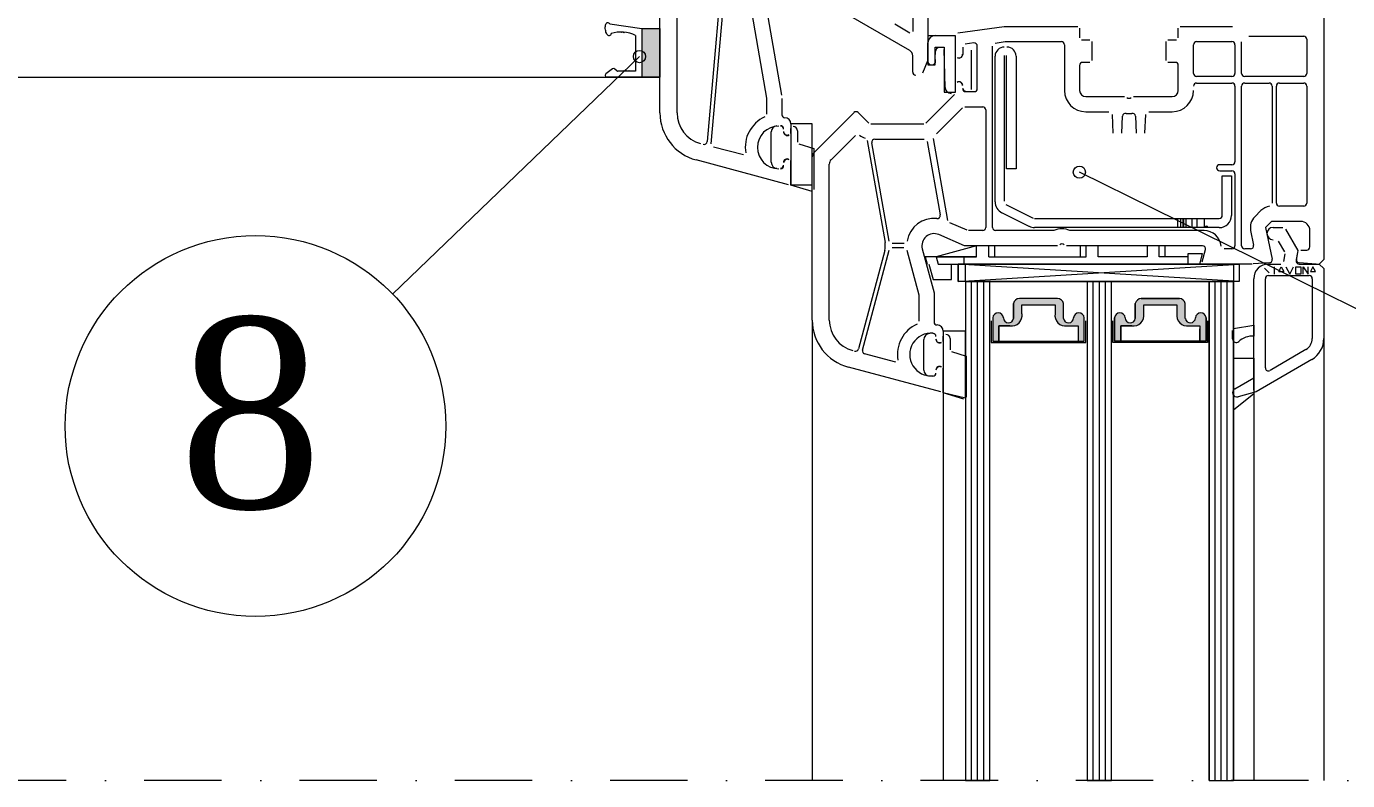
# Model space of a CAD drawing. Header units: millimetres. Extents: x 3821 to 11066, y 2454 to 5594.
# Drawn here: x 8953.3 to 9170.2, y 2983.8 to 3107.6 of the extents above; entities that cross this region are included whole.
import ezdxf

# ---------------------------------------------------------------- set-up
doc = ezdxf.new("R2010")
doc.units = ezdxf.units.MM
doc.linetypes.add('IMPORT-DASHDOT _2_', pattern=[25.4, 12.7, -6.35, 0, -6.35])
for name, color, linetype, lineweight in [('202030346_dwg', 8, 'Continuous', 18), ('A-DETL', 90, 'Continuous', 18), ('A-DETL-GENF', 92, 'Continuous', 18), ('A-DETL-THIN', 151, 'Continuous', 18), ('G-ANNO-TEXT', 231, 'Continuous', 9), ('PROFIL_PLAST', 2, 'Continuous', 18), ('TESNENI', 3, 'Continuous', 18)]:
    doc.layers.add(name, color=color, linetype=linetype, lineweight=lineweight)
doc.styles.add('Times New Roman_3', font='times.ttf', dxfattribs={"height": 31.25})

# ---------------------------------------------------------------- blocks, each defined once
blk = doc.blocks.new('202030346_dwg_A$C07166E81-2087296-Okno _ Nadpraží')
at = {"layer": 'TESNENI'}
blk.add_hatch(color=256, dxfattribs=at).paths.add_polyline_path([(6, 0), (9, 0), (9, 8), (6, 8)])
at = {"layer": 'PROFIL_PLAST'}
for p, q in [((0, 0.34), (0, 0.3)), ((1.23, 1.37), (0.13, 0.59)), ((1.92, 1.07), (1.6, 1.35)), ((6, 0), (6.2, 0))]:
    blk.add_line(p, q, dxfattribs=at)
at = {"layer": 'PROFIL_PLAST', "flags": 128}
for points in [[(0.98, 7.19), (0.93, 7.05), (0.86, 6.94), (0.78, 6.86), (0.68, 6.83), (0.59, 6.83), (0.49, 6.88), (0.39, 6.96), (0.3, 7.08), (0.22, 7.23), (0.14, 7.4), (0.09, 7.6), (0.05, 7.8), (0.03, 8.01), (0.02, 8.21), (0.04, 8.41), (0.07, 8.58), (0.13, 8.73), (0.19, 8.85), (0.27, 8.93), (0.36, 8.98), (0.46, 8.98), (0.56, 8.95), (0.66, 8.87), (0.75, 8.76), (6, 8), (6, 0), (0.3, 0)], [(5, 6.87), (5, 1), (2.11, 1)], [(2.61, 7.43), (2.66, 7.33), (2.71, 7.43)], [(2.91, 7.42), (2.86, 7.32), (2.81, 7.43)], [(3, 7.42), (3.05, 7.31), (3.1, 7.41)], [(3.16, 1), (3.11, 1.1), (3.06, 1)], [(3.26, 1), (3.31, 1.1), (3.36, 1)], [(3.56, 1), (3.51, 1.1), (3.46, 1)], [(3.66, 1), (3.71, 1.1), (3.76, 1)], [(3.96, 1), (3.91, 1.1), (3.86, 1)]]:
    blk.add_lwpolyline(points, dxfattribs=at)
at = {"layer": 'PROFIL_PLAST'}
for centre, radius, start, end in [((2.59, 1.94), 5.49, 63.9329, 106.9746), ((0.3, 0.34), 0.3, 125.1572, 180), ((0.3, 0.3), 0.3, 180, 270), ((1.4, 1.12), 0.3, 49.2443, 125.1572), ((2.11, 1.3), 0.3, 229.2443, 270)]:
    blk.add_arc(centre, radius, start, end, dxfattribs=at)
at = {"layer": 'TESNENI', "flags": 128}
blk.add_lwpolyline([(6, 8), (8.99, 8), (8.99, 0), (6, 0)], dxfattribs=at)

msp = doc.modelspace()

# ---------------------------------------------------------------- hatches: boundary and pattern name
at = {"layer": 'A-DETL-GENF'}
for points in [[(9126.97, 3055.96), (9126.97, 3059.75), (9126.83, 3060.16), (9126.52, 3060.46), (9126.1, 3060.57), (9125.68, 3060.46), (9125.36, 3060.16), (9124.99, 3059.2), (9124.65, 3058.98), (9124.24, 3058.96), (9123.87, 3059.13), (9123.63, 3059.46), (9123.57, 3059.66), (9123.57, 3062.1), (9123.39, 3062.52), (9123.05, 3062.81), (9122.6, 3062.91), (9116.1, 3062.89), (9115.7, 3062.68), (9115.43, 3062.32), (9115.36, 3062.1), (9115.31, 3059.46), (9115.06, 3059.13), (9114.69, 3058.96), (9114.29, 3058.98), (9113.94, 3059.2), (9113.74, 3059.55), (9113.71, 3059.75), (9113.57, 3060.16), (9113.26, 3060.46), (9112.84, 3060.57), (9112.42, 3060.46), (9112.1, 3060.16), (9111.97, 3059.75), (9111.97, 3055.96), (9112.97, 3055.96), (9112.97, 3058.46), (9115.19, 3058.45), (9115.58, 3058.53), (9115.95, 3058.7), (9116.27, 3058.95), (9116.6, 3059.43), (9116.69, 3059.63), (9116.77, 3060.03), (9116.76, 3061.91), (9122.18, 3061.91), (9122.16, 3060.03), (9122.24, 3059.63), (9122.41, 3059.26), (9122.67, 3058.95), (9122.98, 3058.7), (9123.35, 3058.53), (9123.75, 3058.45), (9124.15, 3058.46), (9125.97, 3058.46), (9125.97, 3055.96)], [(9131.97, 3055.96), (9132.97, 3055.96), (9132.97, 3058.46), (9135.19, 3058.45), (9135.58, 3058.53), (9135.95, 3058.7), (9136.27, 3058.95), (9136.52, 3059.26), (9136.69, 3059.63), (9136.77, 3060.03), (9136.76, 3061.91), (9142.18, 3061.91), (9142.16, 3060.03), (9142.24, 3059.63), (9142.41, 3059.26), (9142.67, 3058.95), (9142.98, 3058.7), (9143.35, 3058.53), (9143.75, 3058.45), (9144.15, 3058.46), (9145.97, 3058.46), (9145.97, 3055.96), (9146.97, 3055.96), (9146.97, 3059.75), (9146.83, 3060.16), (9146.52, 3060.46), (9146.1, 3060.57), (9145.68, 3060.46), (9145.36, 3060.16), (9144.99, 3059.2), (9144.65, 3058.98), (9144.24, 3058.96), (9143.87, 3059.13), (9143.63, 3059.46), (9143.57, 3059.66), (9143.57, 3062.1), (9143.39, 3062.52), (9143.05, 3062.81), (9142.6, 3062.91), (9136.1, 3062.89), (9135.7, 3062.68), (9135.43, 3062.32), (9135.36, 3062.1), (9135.31, 3059.46), (9135.06, 3059.13), (9134.69, 3058.96), (9134.29, 3058.98), (9133.94, 3059.2), (9133.74, 3059.55), (9133.71, 3059.75), (9133.57, 3060.16), (9133.26, 3060.46), (9132.84, 3060.57), (9132.42, 3060.46), (9132.1, 3060.16), (9131.97, 3059.75)]]:
    msp.add_hatch(color=3, dxfattribs=at).paths.add_polyline_path(points)

# ---------------------------------------------------------------- linework, layer by layer
at = {"layer": 'A-DETL'}
for p, q in [((9057.32, 3093.4), (9057.32, 3165.09)), ((9057.32, 3093.4), (9057.32, 3165.09)), ((9057.32, 3099.24), (9057.32, 3129.24)), ((9166.32, 3124.59), (9166.32, 3069.34)), ((9166.32, 3124.59), (9166.32, 3069.34)), ((9098.82, 3121.39), (9098.82, 3106.77)), ((9101.32, 3121.59), (9101.32, 3102.18)), ((9101.32, 3121.59), (9101.32, 3102.18)), ((9060.12, 3093.4), (9060.12, 3117.72)), ((9067.3, 3114.11), (9065.07, 3088.69)), ((9065.74, 3088.33), (9067.92, 3113.26)), ((9098.32, 3103.65), (9079.62, 3114.45)), ((9098.32, 3103.65), (9079.62, 3114.45)), ((9072.38, 3109.69), (9074.82, 3095.81)), ((9074.84, 3110.12), (9077.28, 3096.29)), ((9074.84, 3110.12), (9077.28, 3096.29)), ((9098.37, 3106.51), (9095.87, 3107.95)), ((9106.25, 3106.52), (9113.82, 3107.59)), ((9106.25, 3106.52), (9113.82, 3107.59)), ((9113.82, 3107.59), (9125.92, 3107.59)), ((9126.22, 3107.29), (9126.22, 3105.69)), ((9126.22, 3107.29), (9126.22, 3105.69)), ((9142.42, 3105.69), (9142.42, 3107.29)), ((9142.42, 3105.69), (9142.42, 3107.29)), ((9142.72, 3107.59), (9151.32, 3107.59)), ((9142.72, 3107.59), (9151.32, 3107.59)), ((9105.82, 3106.03), (9101.32, 3106.03)), ((9101.32, 3106.03), (9101.32, 3101.28)), ((9101.32, 3102.07), (9101.32, 3104.91)), ((9102.52, 3106.11), (9105.5, 3106.11)), ((9102.52, 3101.28), (9102.52, 3104.18)), ((9102.52, 3104.18), (9104, 3104.18)), ((9104, 3104.18), (9104, 3096.8)), ((9105.8, 3105.81), (9105.8, 3102.67)), ((9105.82, 3102.64), (9105.82, 3106.03)), ((9105.82, 3096.8), (9105.82, 3106.03)), ((9105.82, 3102.64), (9105.82, 3106.03)), ((9107.02, 3104.18), (9107.02, 3102.99)), ((9107.02, 3104.18), (9107.02, 3102.99)), ((9108.85, 3104.87), (9107.45, 3104.68)), ((9108.85, 3104.87), (9107.45, 3104.68)), ((9109.42, 3097.39), (9109.42, 3104.38)), ((9109.42, 3097.39), (9109.42, 3104.38)), ((9111.92, 3074.59), (9111.92, 3104.36)), ((9112.35, 3104.86), (9114, 3105.09)), ((9114, 3105.09), (9123.22, 3105.09)), ((9123.72, 3104.59), (9123.72, 3097.09)), ((9126.52, 3105.39), (9127.92, 3105.39)), ((9126.52, 3105.39), (9127.92, 3105.39)), ((9128.22, 3105.09), (9128.22, 3101.99)), ((9128.22, 3105.09), (9128.22, 3101.99)), ((9140.42, 3101.99), (9140.42, 3105.09)), ((9140.42, 3101.99), (9140.42, 3105.09)), ((9140.72, 3105.39), (9142.12, 3105.39)), ((9140.72, 3105.39), (9142.12, 3105.39)), ((9144.92, 3099.89), (9144.92, 3104.59)), ((9145.42, 3105.09), (9151.22, 3105.09)), ((9151.72, 3104.59), (9151.72, 3099.89)), ((9152.82, 3099.89), (9152.82, 3105.06)), ((9154.02, 3105.99), (9163.02, 3105.99)), ((9163.52, 3105.49), (9163.52, 3099.89)), ((9013.43, 3063.67), (9053.97, 3102.64)), ((9098.82, 3100.09), (9098.82, 3102.79)), ((9098.82, 3100.09), (9098.82, 3102.79)), ((9101.32, 3102.07), (9100.45, 3099.9)), ((9101.32, 3102.07), (9100.45, 3099.9)), ((9102.52, 3103.42), (9102.43, 3102.46)), ((9104.13, 3097.58), (9104, 3103.79)), ((9108.42, 3103.69), (9108.42, 3097.25)), ((9112.35, 3078.8), (9112.35, 3102.71)), ((9113.85, 3102.83), (9113.85, 3078.93)), ((9114.2, 3084.21), (9114.2, 3102.81)), ((9115.78, 3102.71), (9115.78, 3084.21)), ((9101.32, 3101.28), (9102.52, 3101.28)), ((9126.22, 3101.19), (9126.22, 3097.09)), ((9126.22, 3101.19), (9126.22, 3097.09)), ((9127.92, 3101.69), (9126.72, 3101.69)), ((9127.92, 3101.69), (9126.72, 3101.69)), ((9141.92, 3101.69), (9140.72, 3101.69)), ((9141.92, 3101.69), (9140.72, 3101.69)), ((9142.42, 3097.09), (9142.42, 3101.19)), ((9142.42, 3097.09), (9142.42, 3101.19)), ((8757.32, 3099.24), (9057.32, 3099.24)), ((8762.22, 3099.24), (9048.62, 3099.24)), ((9105.8, 3098.26), (9105.8, 3096.8)), ((9105.82, 3096.8), (9105.82, 3098.23)), ((9105.82, 3096.8), (9105.82, 3098.23)), ((9151.22, 3099.39), (9145.42, 3099.39)), ((9145.42, 3098.29), (9151.22, 3098.29)), ((9151.72, 3097.79), (9151.72, 3085.39)), ((9152.82, 3071.59), (9152.82, 3097.79)), ((9163.02, 3099.39), (9153.32, 3099.39)), ((9153.32, 3098.29), (9157.32, 3098.29)), ((9157.82, 3097.79), (9157.82, 3078.56)), ((9158.52, 3078.59), (9158.52, 3097.79)), ((9159.02, 3098.29), (9163.02, 3098.29)), ((9163.52, 3097.79), (9163.52, 3078.59)), ((9074.82, 3095.81), (9074.82, 3093.19)), ((9077.32, 3095.77), (9077.32, 3093.09)), ((9077.32, 3095.77), (9077.32, 3093.09)), ((9100.97, 3091.73), (9105.68, 3096.44)), ((9100.97, 3091.73), (9105.68, 3096.44)), ((9104, 3096.8), (9105.82, 3096.8)), ((9107.52, 3096.89), (9108.92, 3096.89)), ((9107.52, 3096.89), (9108.92, 3096.89)), ((9127.22, 3096.09), (9133.61, 3096.09)), ((9127.22, 3096.09), (9133.61, 3096.09)), ((9135.04, 3096.09), (9141.42, 3096.09)), ((9135.04, 3096.09), (9141.42, 3096.09)), ((9082.62, 3086.88), (9089.18, 3093.44)), ((9082.62, 3086.88), (9089.18, 3093.44)), ((9089.88, 3093.44), (9091.59, 3091.73)), ((9089.88, 3093.44), (9091.59, 3091.73)), ((9102.74, 3089.97), (9107.01, 3094.24)), ((9107.37, 3094.39), (9110.32, 3094.39)), ((9110.82, 3093.89), (9110.82, 3074.59)), ((9127.22, 3093.59), (9131.04, 3093.59)), ((9131.54, 3093.11), (9131.7, 3090.06)), ((9136.95, 3090.06), (9137.11, 3093.11)), ((9137.61, 3093.59), (9141.42, 3093.59)), ((9078.82, 3091.59), (9078.82, 3089.94)), ((9082.32, 3091.59), (9078.82, 3091.59)), ((9078.82, 3091.59), (9078.82, 3081.6)), ((9078.82, 3091.59), (9078.82, 3089.94)), ((9082.32, 3081.6), (9082.32, 3091.59)), ((9091.94, 3091.59), (9100.62, 3091.59)), ((9091.94, 3091.59), (9100.62, 3091.59)), ((9133.13, 3090.06), (9133.27, 3092.86)), ((9135.37, 3092.86), (9135.52, 3090.06)), ((9075.59, 3085.3), (9075.59, 3090.29)), ((9078.79, 3090), (9078.79, 3090.85)), ((9079.89, 3090.45), (9079.89, 3088.6)), ((9085.42, 3085.72), (9089.4, 3089.71)), ((9091.32, 3088.86), (9094.28, 3072.11)), ((9092.59, 3089.09), (9100.72, 3089.09)), ((9104.61, 3075.75), (9102.23, 3089.21)), ((9071.03, 3086.49), (9066.11, 3087.8)), ((9080.12, 3088.31), (9082.56, 3087.58)), ((9082.56, 3087.58), (9082.56, 3080.82)), ((9094.95, 3072.35), (9092.1, 3088.5)), ((9101.21, 3088.68), (9103.33, 3076.65)), ((9078.45, 3081.6), (9063.25, 3085.67)), ((9078.45, 3081.6), (9063.25, 3085.67)), ((9078.79, 3081.55), (9078.79, 3085.59)), ((9078.82, 3085.53), (9078.82, 3081.89)), ((9078.82, 3085.53), (9078.82, 3081.89)), ((9082.32, 3059.4), (9082.32, 3086.17)), ((9082.32, 3059.4), (9082.32, 3086.17)), ((9085.12, 3059.4), (9085.12, 3085.01)), ((9151.22, 3084.89), (9149.22, 3084.89)), ((9115.78, 3084.21), (9114.2, 3084.21)), ((9215.38, 3039.7), (9126.18, 3083.67)), ((9149.22, 3083.89), (9151.22, 3083.89)), ((9149.65, 3076.57), (9149.65, 3083.07)), ((9149.65, 3083.07), (9151.15, 3083.07)), ((9151.15, 3083.07), (9151.15, 3076.57)), ((9151.72, 3083.39), (9151.72, 3071.59)), ((9082.32, 3080.49), (9078.79, 3081.55)), ((9078.82, 3081.6), (9082.32, 3081.6)), ((9114.13, 3078.36), (9118.6, 3076.12)), ((9163.02, 3078.09), (9159.02, 3078.09)), ((9117.93, 3074.78), (9113.46, 3077.01)), ((9118.82, 3076.07), (9149.15, 3076.07)), ((9142.33, 3074.57), (9142.33, 3076.07)), ((9142.83, 3074.57), (9142.83, 3076.07)), ((9143.15, 3076.07), (9143.15, 3074.57)), ((9143.34, 3074.57), (9143.34, 3076.07)), ((9143.66, 3076.07), (9143.66, 3074.57)), ((9144.67, 3076.07), (9144.67, 3074.55)), ((9145.53, 3074.57), (9145.53, 3076.07)), ((9146.7, 3074.57), (9146.7, 3076.07)), ((9155.98, 3077.36), (9154.98, 3076.36)), ((9107.75, 3074.13), (9104.9, 3075.37)), ((9110.32, 3074.09), (9107.95, 3074.09)), ((9122.02, 3074.09), (9112.42, 3074.09)), ((9149.15, 3074.57), (9118.82, 3074.57)), ((9146.65, 3074.09), (9124.63, 3074.09)), ((9154.3, 3074.09), (9154.79, 3071.69)), ((9157.75, 3075.59), (9156.75, 3074.59)), ((9157.75, 3075.59), (9156.75, 3074.59)), ((9156.75, 3074.59), (9157.81, 3069.37)), ((9156.75, 3074.59), (9157.81, 3069.37)), ((9162.52, 3075.59), (9157.75, 3075.59)), ((9162.52, 3075.59), (9157.75, 3075.59)), ((9157.97, 3074.59), (9159.59, 3074.59)), ((9157.97, 3074.59), (9159.59, 3074.59)), ((9160.02, 3074.34), (9162.07, 3070.79)), ((9160.02, 3074.34), (9162.07, 3070.79)), ((9164.02, 3071.39), (9164.02, 3074.09)), ((9164.02, 3071.39), (9164.02, 3074.09)), ((9097.4, 3071.94), (9095.44, 3071.94)), ((9109.29, 3071.59), (9102.69, 3069.79)), ((9107.32, 3071.59), (9103.12, 3073.42)), ((9107.32, 3071.59), (9103.12, 3073.42)), ((9122.61, 3071.59), (9107.32, 3071.59)), ((9122.61, 3071.59), (9107.32, 3071.59)), ((9112.29, 3071.59), (9109.29, 3071.59)), ((9109.29, 3069.79), (9109.29, 3071.59)), ((9111.29, 3069.79), (9111.29, 3071.59)), ((9112.29, 3069.79), (9112.29, 3071.59)), ((9146.38, 3071.59), (9124.04, 3071.59)), ((9146.38, 3071.59), (9124.04, 3071.59)), ((9129.29, 3071.59), (9126.29, 3071.59)), ((9126.29, 3071.59), (9126.29, 3069.79)), ((9127.29, 3069.79), (9127.29, 3071.59)), ((9129.29, 3069.79), (9129.29, 3071.59)), ((9140.29, 3071.59), (9137.29, 3071.59)), ((9137.29, 3071.59), (9137.29, 3069.79)), ((9139.29, 3069.79), (9139.29, 3071.59)), ((9140.29, 3069.79), (9140.29, 3071.59)), ((9159.89, 3070.58), (9158.87, 3072.34)), ((9159.89, 3070.58), (9158.87, 3072.34)), ((9094.22, 3070.81), (9089.89, 3054.65)), ((9090.57, 3054.47), (9094.96, 3070.87)), ((9097.37, 3071.24), (9095.44, 3071.24)), ((9097.86, 3070.87), (9099.82, 3063.53)), ((9100.39, 3071.07), (9102.32, 3063.86)), ((9100.39, 3071.07), (9102.32, 3063.86)), ((9102.71, 3069.79), (9100.84, 3069.79)), ((9100.84, 3069.79), (9101.18, 3068.59)), ((9102.69, 3069.79), (9102.97, 3068.59)), ((9102.69, 3069.79), (9109.29, 3069.79)), ((9109.29, 3069.79), (9102.69, 3069.79)), ((9107.29, 3068.59), (9107.29, 3069.79)), ((9111.29, 3069.79), (9127.29, 3069.79)), ((9137.29, 3069.79), (9129.29, 3069.79)), ((9143.99, 3069.79), (9139.29, 3069.79)), ((9146.39, 3070.29), (9143.99, 3070.29)), ((9143.99, 3070.29), (9143.99, 3068.59)), ((9145.93, 3068.59), (9146.39, 3070.29)), ((9146.33, 3068.97), (9146.87, 3070.96)), ((9146.33, 3068.97), (9146.87, 3070.96)), ((9151.22, 3071.09), (9149.93, 3071.09)), ((9154.3, 3071.09), (9153.32, 3071.09)), ((9159.73, 3069), (9159.95, 3070.24)), ((9159.73, 3069), (9159.95, 3070.24)), ((9162.07, 3070.79), (9161.79, 3069.18)), ((9162.07, 3070.79), (9161.79, 3069.18)), ((9161.83, 3069.36), (9162.03, 3070.48)), ((9161.83, 3069.36), (9162.03, 3070.48)), ((9162.52, 3070.89), (9163.52, 3070.89)), ((9162.52, 3070.89), (9163.52, 3070.89)), ((9166.32, 3069.34), (9165.57, 3068.59)), ((9166.32, 3069.34), (9165.57, 3068.59)), ((9101.47, 3068.59), (9102.15, 3066.03)), ((9102.97, 3068.59), (9145.93, 3068.59)), ((9105.2, 3066.03), (9105.2, 3068.59)), ((9106.28, 3065.7), (9106.28, 3068.59)), ((9106.28, 3068.59), (9106.28, 3065.7)), ((9106.28, 3065.7), (9152.44, 3068.59)), ((9152.44, 3065.7), (9106.28, 3068.59)), ((9106.28, 3068.59), (9152.44, 3068.59)), ((9152.44, 3068.59), (9106.28, 3068.59)), ((9107.47, 3065.7), (9107.47, 3068.59)), ((9107.47, 3068.59), (9151.47, 3068.59)), ((9154.53, 3068.59), (9146.62, 3068.59)), ((9154.53, 3068.59), (9146.62, 3068.59)), ((9151.47, 3068.59), (9151.47, 3065.7)), ((9152.44, 3068.59), (9152.44, 3065.7)), ((9157.36, 3068.77), (9154.73, 3068.6)), ((9157.36, 3068.77), (9154.73, 3068.6)), ((9156.55, 3067.93), (9157.34, 3067.14)), ((9157.22, 3068.59), (9159.23, 3068.59)), ((9157.22, 3068.59), (9159.23, 3068.59)), ((9158.14, 3068.13), (9158.14, 3066.95)), ((9158.93, 3067.34), (9159.33, 3068.13)), ((9158.93, 3067.34), (9159.73, 3067.34)), ((9159.33, 3068.13), (9159.73, 3067.34)), ((9160.1, 3068.13), (9160.71, 3066.95)), ((9160.71, 3066.95), (9161.33, 3068.13)), ((9161.73, 3068.13), (9162.54, 3068.13)), ((9161.73, 3066.95), (9161.73, 3068.13)), ((9162.28, 3068.59), (9165.57, 3068.59)), ((9162.28, 3068.59), (9165.57, 3068.59)), ((9165.07, 3068.59), (9162.29, 3068.77)), ((9165.07, 3068.59), (9162.29, 3068.77)), ((9162.54, 3068.13), (9162.54, 3066.95)), ((9162.93, 3066.95), (9162.93, 3068.13)), ((9162.93, 3068.13), (9163.73, 3066.95)), ((9163.73, 3066.95), (9163.73, 3068.13)), ((9164.53, 3068.13), (9164.13, 3067.34)), ((9164.13, 3067.34), (9164.93, 3067.34)), ((9164.93, 3067.34), (9164.53, 3068.13)), ((9165.57, 3068.59), (9166.32, 3067.84)), ((9165.57, 3068.59), (9166.32, 3067.84)), ((9166.32, 3067.84), (9166.32, 3056.38)), ((9166.32, 3067.84), (9166.32, 3056.38)), ((9102.15, 3066.03), (9105.2, 3066.03)), ((9152.44, 3065.7), (9106.28, 3065.7)), ((9151.47, 3065.7), (9107.47, 3065.7)), ((9107.47, 3065.7), (9107.47, 2983.82)), ((9111.47, 3065.7), (9107.47, 3065.7)), ((9107.47, 3065.7), (9151.47, 3065.7)), ((9107.47, 3065.7), (9107.47, 2983.82)), ((9108.47, 2983.82), (9108.47, 3065.7)), ((9109.47, 2983.82), (9109.47, 3065.7)), ((9110.47, 2983.82), (9110.47, 3065.7)), ((9111.47, 2983.82), (9111.47, 3065.7)), ((9111.47, 3065.7), (9127.47, 3065.7)), ((9111.47, 2983.82), (9111.47, 3065.7)), ((9127.47, 3065.7), (9127.47, 2983.82)), ((9131.47, 3065.7), (9127.47, 3065.7)), ((9127.47, 3065.7), (9127.47, 2983.82)), ((9128.47, 2983.82), (9128.47, 3065.7)), ((9129.47, 2983.82), (9129.47, 3065.7)), ((9130.47, 2983.82), (9130.47, 3065.7)), ((9131.47, 2983.82), (9131.47, 3065.7)), ((9147.47, 3065.7), (9131.47, 3065.7)), ((9131.47, 2983.82), (9131.47, 3065.7)), ((9147.47, 3065.7), (9147.47, 2983.82)), ((9151.47, 3065.7), (9147.47, 3065.7)), ((9147.47, 2983.82), (9147.47, 3065.7)), ((9148.47, 2983.82), (9148.47, 3065.7)), ((9149.47, 2983.82), (9149.47, 3065.7)), ((9150.47, 2983.82), (9150.47, 3065.7)), ((9151.47, 2983.82), (9151.47, 3065.7)), ((9151.47, 3065.7), (9151.47, 2983.82)), ((9154.82, 3047.89), (9154.82, 3066.19)), ((9154.82, 3047.89), (9154.82, 3066.19)), ((9156.72, 3051.55), (9156.72, 3066.19)), ((9157.23, 3066.69), (9163.92, 3066.69)), ((9162.54, 3066.95), (9161.73, 3066.95)), ((9164.42, 3066.19), (9164.42, 3056.38)), ((9099.82, 3063.53), (9099.82, 3059.19)), ((9102.32, 3063.86), (9102.32, 3059.09)), ((9102.32, 3063.86), (9102.32, 3059.09)), ((9122.6, 3062.91), (9116.33, 3062.91)), ((9136.33, 3062.91), (9142.6, 3062.91)), ((9115.36, 3059.66), (9115.36, 3062.1)), ((9116.76, 3060.43), (9116.76, 3061.91)), ((9116.76, 3061.91), (9122.18, 3061.91)), ((9122.18, 3061.91), (9122.18, 3060.43)), ((9123.57, 3059.66), (9123.57, 3062.1)), ((9135.36, 3059.66), (9135.36, 3062.1)), ((9136.76, 3060.43), (9136.76, 3061.91)), ((9136.76, 3061.91), (9142.18, 3061.91)), ((9142.18, 3061.91), (9142.18, 3060.43)), ((9143.57, 3059.66), (9143.57, 3062.1)), ((9082.32, 3059.4), (9082.32, 2983.82)), ((9111.69, 3059.25), (9111.69, 3055.7)), ((9111.97, 3059.75), (9111.97, 3055.96)), ((9114.78, 3058.46), (9112.97, 3058.46)), ((9112.97, 3058.46), (9112.97, 3055.96)), ((9124.15, 3058.46), (9125.97, 3058.46)), ((9125.97, 3058.46), (9125.97, 3055.96)), ((9126.97, 3055.96), (9126.97, 3059.75)), ((9127.24, 3055.7), (9127.24, 3059.25)), ((9131.69, 3055.7), (9131.69, 3059.25)), ((9131.97, 3055.96), (9131.97, 3059.75)), ((9134.78, 3058.46), (9132.97, 3058.46)), ((9132.97, 3058.46), (9132.97, 3055.96)), ((9144.15, 3058.46), (9145.97, 3058.46)), ((9145.97, 3058.46), (9145.97, 3055.96)), ((9146.97, 3059.75), (9146.97, 3055.96)), ((9147.24, 3059.25), (9147.24, 3055.7)), ((9151.47, 3057.99), (9154.83, 3058.58)), ((9154.83, 3058.58), (9154.83, 3056.78)), ((9103.82, 3057.59), (9103.82, 3055.94)), ((9107.47, 3057.59), (9103.82, 3057.59)), ((9103.82, 3057.59), (9103.82, 3047.51)), ((9103.82, 3057.59), (9103.82, 3055.94)), ((9103.84, 3055.9), (9103.84, 3056.75)), ((9104.94, 3056.35), (9104.94, 3054.5)), ((9107.47, 3046.62), (9107.47, 3057.59)), ((9112.97, 3055.96), (9112.97, 3057.96)), ((9145.97, 3055.96), (9145.97, 3057.96)), ((9151.33, 3056.3), (9151.33, 3057.71)), ((9166.32, 3056.38), (9166.32, 2983.82)), ((9100.64, 3051.2), (9100.64, 3056.19)), ((9105.17, 3054.21), (9107.61, 3053.48)), ((9111.69, 3055.7), (9127.24, 3055.7)), ((9111.97, 3055.96), (9126.97, 3055.96)), ((9147.24, 3055.7), (9131.69, 3055.7)), ((9146.97, 3055.96), (9131.97, 3055.96)), ((9163.38, 3054.57), (9157.48, 3051.12)), ((9096.03, 3052.49), (9090.92, 3053.85)), ((9107.61, 3053.48), (9107.61, 3046.72)), ((9151.47, 3044.62), (9151.47, 3053.13)), ((9151.47, 3053.13), (9154.82, 3053.13)), ((9154.82, 3053.13), (9154.82, 3047.27)), ((9164.34, 3052.93), (9155.23, 3047.6)), ((9164.34, 3052.93), (9155.23, 3047.6)), ((9103.45, 3047.6), (9088.25, 3051.67)), ((9103.45, 3047.6), (9088.25, 3051.67)), ((9103.82, 3051.53), (9103.82, 3047.89)), ((9103.82, 3051.53), (9103.82, 3047.89)), ((9103.84, 3047.45), (9103.84, 3051.49)), ((9151.69, 3048.11), (9154.82, 3049.89)), ((9154.83, 3049.84), (9154.83, 3047.89)), ((9103.82, 3047.89), (9103.82, 2983.82)), ((9155.23, 3047.6), (9152.23, 3046.8)), ((9103.82, 3047.51), (9107.47, 3046.62)), ((9107.22, 3046.43), (9103.84, 3047.45)), ((9154.82, 3047.27), (9151.47, 3044.62)), ((9154.83, 3047.5), (9154.83, 2983.82)), ((9107.47, 2983.82), (9111.47, 2983.82)), ((9127.47, 2983.82), (9131.47, 2983.82)), ((9147.47, 2983.82), (9151.47, 2983.82))]:
    msp.add_line(p, q, dxfattribs=at)
at = {"layer": 'A-DETL', "linetype": 'IMPORT-DASHDOT _2_'}
msp.add_line((9342.32, 2983.82), (8707.32, 2983.82), dxfattribs=at)
at = {"layer": 'A-DETL'}
for centre, radius in [((9053.97, 3102.64), 1), ((9126.18, 3083.67), 1), ((9147.03, 3074.72), 0.157), ((8990.91, 3042.01), 31.25)]:
    msp.add_circle(centre, radius, dxfattribs=at)
for centre, radius, start, end in [((9102.52, 3104.91), 1.2, 90, 180), ((9103.31, 3103.35), 0.8, 95.0112, 174.9595), ((9108.92, 3104.38), 0.5, 0, 97.9824), ((9108.92, 3104.38), 0.5, 0, 97.9824), ((9113.85, 3102.71), 1.5, 90, 180), ((9114.28, 3102.71), 1.5, 0, 90), ((9123.22, 3104.59), 0.5, 0, 90), ((9145.42, 3104.59), 0.5, 90, 180), ((9151.22, 3104.59), 0.5, 0, 90), ((9163.02, 3105.49), 0.5, 0, 90), ((9097.82, 3102.79), 1, 0, 60), ((9097.82, 3102.79), 1, 0, 60), ((9101.95, 3101.91), 0.639, 189.3739, 27.0196), ((9106.4, 3103.02), 0.6, 240, 0), ((9106.42, 3102.99), 0.6, 240, 0), ((9106.42, 3102.99), 0.6, 240, 0), ((9099.32, 3100.09), 0.5, 180, 270), ((9099.32, 3100.09), 0.5, 180, 270), ((9126.72, 3101.19), 0.5, 90, 180), ((9126.72, 3101.19), 0.5, 90, 180), ((9141.92, 3101.19), 0.5, 0, 90), ((9141.92, 3101.19), 0.5, 0, 90), ((9145.42, 3099.89), 0.5, 180, 270), ((9151.22, 3099.89), 0.5, 270, 0), ((9153.32, 3099.89), 0.5, 180, 270), ((9163.02, 3099.89), 0.5, 270, 0), ((9105.13, 3097.6), 1, 181.2449, 270), ((9106.4, 3097.92), 0.6, 360, 120), ((9106.42, 3097.89), 0.6, 0, 120), ((9106.42, 3097.89), 0.6, 0, 120), ((9107.5, 3097.47), 0.5, 180, 270), ((9145.42, 3097.79), 0.5, 90, 180), ((9151.22, 3097.79), 0.5, 0, 90), ((9153.32, 3097.79), 0.5, 90, 180), ((9157.32, 3097.79), 0.5, 0, 90), ((9159.02, 3097.79), 0.5, 90, 180), ((9163.02, 3097.79), 0.5, 0, 90), ((9107.52, 3097.39), 0.5, 180, 270), ((9107.52, 3097.39), 0.5, 180, 270), ((9108.92, 3097.39), 0.5, 270, 0), ((9108.92, 3097.39), 0.5, 270, 0), ((9127.22, 3097.09), 3.5, 180, 270), ((9127.22, 3097.09), 1, 180, 270), ((9127.22, 3097.09), 1, 180, 270), ((9134.32, 3096.29), 0.5, 224.427, 315.573), ((9134.32, 3096.29), 0.5, 224.427, 315.573), ((9141.42, 3097.09), 1, 270, 0), ((9141.42, 3097.09), 1, 270, 0), ((9141.42, 3097.09), 3.5, 270, 0), ((9065.32, 3093.4), 8, 180, 255), ((9065.32, 3093.4), 8, 180, 255), ((9065.32, 3093.4), 5.2, 180, 255), ((9089.53, 3093.09), 0.5, 45, 135), ((9089.53, 3093.09), 0.5, 45, 135), ((9110.32, 3093.89), 0.5, 0, 90), ((9133.77, 3092.83), 0.5, 81.4581, 177), ((9134.32, 3096.49), 3.2, 261.4581, 278.5419), ((9134.87, 3092.83), 0.5, 3, 98.5419), ((9076.82, 3087.74), 5.5, 114.6243, 189.5592), ((9076.82, 3087.74), 3.5, 90, 270), ((9076.82, 3087.74), 3.5, 90, 270), ((9076.59, 3090.29), 1, 94.5886, 180), ((9077.09, 3090.8), 0.5, 0, 90), ((9077.12, 3090.74), 0.5, 0, 90), ((9077.12, 3090.74), 0.5, 0, 90), ((9077.82, 3093.09), 0.5, 180, 270), ((9077.82, 3093.09), 0.5, 180, 270), ((9077.82, 3091.59), 1, 0, 90), ((9077.82, 3091.59), 1, 0, 90), ((9079.19, 3090.45), 0.7, 360, 90), ((9078.19, 3090.35), 0.6, 180, 300), ((9078.22, 3090.29), 0.6, 180, 300), ((9078.22, 3090.29), 0.6, 180, 300), ((9091.94, 3092.09), 3, 231.3283, 251.4699), ((9092.59, 3088.59), 0.5, 90, 190), ((9064.57, 3088.73), 0.5, 255, 355), ((9083.32, 3086.17), 1, 135, 180), ((9083.32, 3086.17), 1, 135, 180), ((9076.59, 3085.3), 1, 180, 265.4114), ((9077.09, 3084.8), 0.5, 270, 0), ((9077.12, 3084.74), 0.5, 270, 0), ((9077.12, 3084.74), 0.5, 270, 0), ((9078.19, 3085.25), 0.6, 60, 180), ((9078.22, 3085.19), 0.6, 60, 180), ((9078.22, 3085.19), 0.6, 60, 180), ((9086.12, 3085.01), 1, 135, 180), ((9149.22, 3084.39), 0.5, 90, 180), ((9151.22, 3085.39), 0.5, 270, 0), ((9149.22, 3084.39), 0.5, 180, 270), ((9151.22, 3083.39), 0.5, 0, 90), ((9114.35, 3078.8), 2, 180, 243.4349), ((9157.75, 3075.59), 2.5, 98.1989, 135), ((9159.02, 3078.59), 0.5, 180, 270), ((9163.02, 3078.59), 0.5, 270, 0), ((9102.32, 3071.59), 4.5, 84.099, 170.2122), ((9102.84, 3076.56), 0.5, 264.099, 10), ((9149.15, 3076.57), 0.5, 270, 0), ((9149.15, 3076.57), 2, 270, 0), ((9156.75, 3074.59), 2.5, 135, 191.5), ((9102.32, 3071.59), 2, 66.4218, 195), ((9102.32, 3071.59), 2, 66.4218, 195), ((9110.32, 3074.59), 0.5, 270, 0), ((9112.42, 3074.59), 0.5, 180, 270), ((9118.82, 3076.57), 2, 243.4349, 270), ((9123.32, 3071.39), 3, 64.1581, 115.8419), ((9146.65, 3071.29), 2.8, 5.2159, 90), ((9157.97, 3073.59), 1, 90, 270), ((9157.97, 3073.59), 1, 90, 270), ((9162.52, 3074.09), 1.5, 0, 90), ((9162.52, 3074.09), 1.5, 0, 90), ((9091.32, 3071.59), 3, 345, 10), ((9123.32, 3071.39), 0.5, 44.427, 135.573), ((9123.32, 3071.39), 0.5, 44.427, 135.573), ((9146.38, 3071.09), 0.5, 345, 90), ((9146.38, 3071.09), 0.5, 345, 90), ((9151.22, 3071.59), 0.5, 270, 0), ((9153.32, 3071.59), 0.5, 180, 270), ((9154.3, 3071.59), 0.5, 270, 11.5), ((9157.32, 3069.27), 0.5, 273.8, 11.5), ((9157.32, 3069.27), 0.5, 273.8, 11.5), ((9162.32, 3069.27), 0.5, 170, 266.2), ((9162.32, 3069.27), 0.5, 170, 266.2), ((9163.52, 3071.39), 0.5, 270, 0), ((9163.52, 3071.39), 0.5, 270, 0), ((9157.22, 3066.19), 2.4, 90, 180), ((9157.22, 3066.19), 2.4, 90, 180), ((9162.28, 3069.09), 0.5, 170, 270), ((9162.28, 3069.09), 0.5, 170, 270), ((9157.22, 3066.19), 0.5, 90, 180), ((9163.92, 3066.19), 0.5, 0, 90), ((9116.33, 3061.93), 0.986, 90, 169.75), ((9122.6, 3061.93), 0.986, 10.25, 90), ((9136.33, 3061.93), 0.986, 90, 169.75), ((9142.6, 3061.93), 0.986, 10.25, 90), ((9090.32, 3059.4), 8, 180, 255), ((9090.32, 3059.4), 8, 180, 255), ((9090.32, 3059.4), 5.2, 180, 255), ((9101.82, 3053.74), 5.5, 114.6243, 189.5592), ((9102.82, 3059.09), 0.5, 180, 270), ((9102.82, 3059.09), 0.5, 180, 270), ((9102.82, 3057.59), 1, 0, 90), ((9102.82, 3057.59), 1, 360, 90), ((9112.84, 3059.7), 0.872, 3.6636, 176.3364), ((9114.54, 3059.77), 0.83, 181.4248, 351.916), ((9115.05, 3060.17), 1.73, 261.2425, 8.5697), ((9123.89, 3060.17), 1.73, 171.4303, 278.7575), ((9124.4, 3059.77), 0.83, 188.084, 358.5752), ((9126.1, 3059.7), 0.872, 3.6636, 176.3364), ((9132.84, 3059.7), 0.872, 3.6636, 176.3364), ((9134.54, 3059.77), 0.83, 181.4248, 351.916), ((9135.05, 3060.17), 1.73, 261.2425, 8.5697), ((9143.89, 3060.17), 1.73, 171.4303, 278.7575), ((9144.4, 3059.77), 0.83, 188.084, 358.5752), ((9146.1, 3059.7), 0.872, 3.6636, 176.3364), ((9101.82, 3053.74), 3.5, 84.2608, 275.7392), ((9101.82, 3053.74), 3.5, 84.2608, 275.7392), ((9101.64, 3056.19), 1, 94.5886, 180), ((9102.14, 3056.7), 0.5, 0, 90), ((9103.22, 3056.29), 0.6, 180, 300), ((9103.22, 3056.29), 0.6, 180, 300), ((9103.24, 3056.25), 0.6, 180, 300), ((9104.24, 3056.35), 0.7, 0, 90), ((9151.93, 3056.3), 0.6, 180, 312.8571), ((9154.68, 3053.33), 3.45, 87.679, 132.8571), ((9162.32, 3056.38), 2.1, 300.3105, 0), ((9162.32, 3056.38), 4, 300.3105, 0), ((9162.32, 3056.38), 4, 300.3105, 0), ((9089.41, 3054.78), 0.5, 255, 345), ((9091.05, 3054.34), 0.5, 165, 255), ((9101.64, 3051.2), 1, 180, 265.4114), ((9102.14, 3050.7), 0.5, 270, 0), ((9103.22, 3051.19), 0.6, 60, 180), ((9103.22, 3051.19), 0.6, 60, 180), ((9103.24, 3051.15), 0.6, 60, 180), ((9157.22, 3051.55), 0.5, 180, 300.3105), ((9152.04, 3047.49), 0.715, 119.4867, 285)]:
    msp.add_arc(centre, radius, start, end, dxfattribs=at)
at = {"layer": 'A-DETL-THIN'}
for p, q in [((9122.6, 3062.91), (9116.33, 3062.91)), ((9142.6, 3062.91), (9136.33, 3062.91)), ((9115.36, 3062.1), (9115.36, 3059.66)), ((9116.76, 3061.91), (9122.18, 3061.91)), ((9116.76, 3060.43), (9116.76, 3061.91)), ((9122.18, 3061.91), (9122.18, 3060.43)), ((9123.57, 3059.66), (9123.57, 3062.1)), ((9135.36, 3062.1), (9135.36, 3059.66)), ((9136.76, 3060.43), (9136.76, 3061.91)), ((9136.76, 3061.91), (9142.18, 3061.91)), ((9142.18, 3061.91), (9142.18, 3060.43)), ((9143.57, 3059.66), (9143.57, 3062.1)), ((9111.97, 3059.75), (9111.97, 3055.96)), ((9112.97, 3055.96), (9112.97, 3058.46)), ((9112.97, 3058.46), (9114.78, 3058.46)), ((9124.15, 3058.46), (9125.97, 3058.46)), ((9125.97, 3058.46), (9125.97, 3055.96)), ((9126.97, 3055.96), (9126.97, 3059.75)), ((9131.97, 3059.75), (9131.97, 3055.96)), ((9132.97, 3055.96), (9132.97, 3058.46)), ((9132.97, 3058.46), (9134.78, 3058.46)), ((9144.15, 3058.46), (9145.97, 3058.46)), ((9145.97, 3058.46), (9145.97, 3055.96)), ((9146.97, 3055.96), (9146.97, 3059.75)), ((9111.97, 3055.96), (9112.97, 3055.96)), ((9125.97, 3055.96), (9126.97, 3055.96)), ((9131.97, 3055.96), (9132.97, 3055.96)), ((9145.97, 3055.96), (9146.97, 3055.96))]:
    msp.add_line(p, q, dxfattribs=at)
for centre, radius, start, end in [((9116.33, 3061.93), 0.986, 90, 169.75), ((9122.6, 3061.93), 0.986, 10.25, 90), ((9136.33, 3061.93), 0.986, 90, 169.75), ((9142.6, 3061.93), 0.986, 10.25, 90), ((9112.84, 3059.7), 0.872, 3.6636, 176.3364), ((9114.54, 3059.77), 0.83, 181.4248, 351.916), ((9115.05, 3060.17), 1.73, 261.2425, 8.5697), ((9123.89, 3060.17), 1.73, 171.4303, 278.7575), ((9124.4, 3059.77), 0.83, 188.084, 358.5752), ((9126.1, 3059.7), 0.872, 3.6636, 176.3364), ((9132.84, 3059.7), 0.872, 3.6636, 176.3364), ((9134.54, 3059.77), 0.83, 181.4248, 351.916), ((9135.05, 3060.17), 1.73, 261.2425, 8.5697), ((9143.89, 3060.17), 1.73, 171.4303, 278.7575), ((9144.4, 3059.77), 0.83, 188.084, 358.5752), ((9146.1, 3059.7), 0.872, 3.6636, 176.3364)]:
    msp.add_arc(centre, radius, start, end, dxfattribs=at)

# ---------------------------------------------------------------- block references
at = {"layer": '202030346_dwg', "color": 2}
msp.add_blockref('202030346_dwg_A$C07166E81-2087296-Okno _ Nadpraží', (9048.32, 3099.24), dxfattribs=at)

# ---------------------------------------------------------------- texts
at = {"layer": 'G-ANNO-TEXT', "color": 1, "insert": (8978.28, 3059.78), "char_height": 31.25, "width": 28.8607, "attachment_point": 1, "style": 'Times New Roman_3'}
msp.add_mtext('\\fTimes New Roman|b0|i0|c238|p18|;8', dxfattribs=at)

doc.saveas('drawing.dxf')
